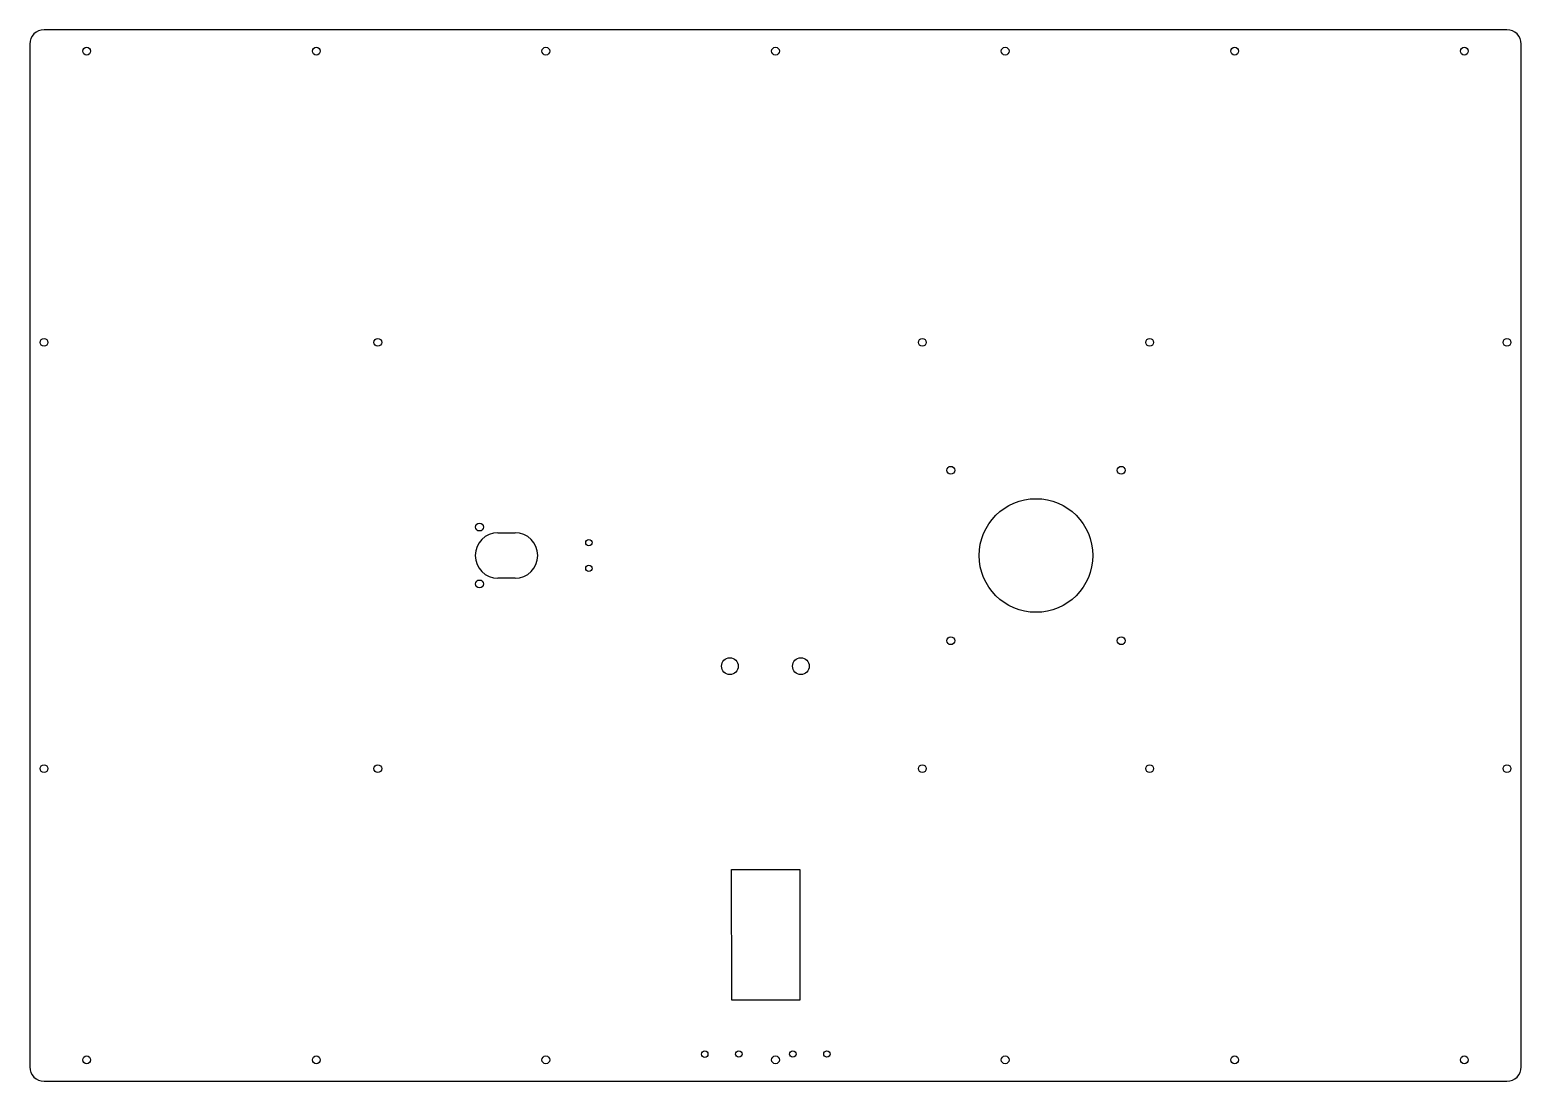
# Model space of a CAD drawing. Header units: millimetres. Extents: x -525 to 525, y -370 to 370.
import ezdxf

# ---------------------------------------------------------------- set-up
doc = ezdxf.new("R2010")
doc.units = ezdxf.units.MM

msp = doc.modelspace()

# ---------------------------------------------------------------- linework, layer by layer
for p, q in [((515, 370, -6.3), (-515, 370, -6.3)), ((-525, 360, -6.3), (-525, -360, -6.3)), ((525, -360, -6.3), (525, 360, -6.3)), ((-195.4, 16, -6.3), (-183.4, 16, -6.3)), ((-183.4, -16, -6.3), (-195.4, -16, -6.3)), ((-30.8, -312.9, -6.3), (-30.9, -220.9, -6.3)), ((-30.9, -220.9, -6.3), (17.1, -220.9, -6.3)), ((17.1, -220.9, -6.3), (17.2, -312.9, -6.3)), ((17.2, -312.9, -6.3), (-30.8, -312.9, -6.3)), ((-515, -370, -6.3), (515, -370, -6.3))]:
    msp.add_line(p, q)
for centre, radius in [((-485, 355, -6.3), 2.75), ((-323.3, 355, -6.3), 2.75), ((-161.7, 355, -6.3), 2.75), ((0, 355, -6.3), 2.75), ((161.7, 355, -6.3), 2.75), ((323.3, 355, -6.3), 2.75), ((485, 355, -6.3), 2.75), ((-515, 150, -6.3), 2.75), ((-280, 150, -6.3), 2.75), ((103.4, 150, -6.3), 2.75), ((263.4, 150, -6.3), 2.75), ((515, 150, -6.3), 2.75), ((123.4, 60, -6.3), 2.75), ((243.4, 60, -6.3), 2.75), ((183.4, 0, -6.3), 40), ((-208.4, 20, -6.3), 2.75), ((-131.4, 9, -6.3), 2.25), ((-131.4, -9, -6.3), 2.25), ((-208.4, -20, -6.3), 2.75), ((123.4, -60, -6.3), 2.75), ((243.4, -60, -6.3), 2.75), ((-32.1, -77.9, -6.3), 5.9), ((17.9, -77.9, -6.3), 5.9), ((-515, -150, -6.3), 2.75), ((-280, -150, -6.3), 2.75), ((103.4, -150, -6.3), 2.75), ((263.4, -150, -6.3), 2.75), ((515, -150, -6.3), 2.75), ((-485, -355, -6.3), 2.75), ((-323.3, -355, -6.3), 2.75), ((-161.7, -355, -6.3), 2.75), ((-49.8, -351, -6.3), 2.25), ((-25.8, -350.9, -6.3), 2.25), ((0, -355, -6.3), 2.75), ((12.2, -350.9, -6.3), 2.25), ((36.2, -350.9, -6.3), 2.25), ((161.7, -355, -6.3), 2.75), ((323.3, -355, -6.3), 2.75), ((485, -355, -6.3), 2.75)]:
    msp.add_circle(centre, radius)
for centre, radius, start, end in [((-515, 360, -6.3), 10, -270, -180), ((515, 360, -6.3), 10, 0, 90), ((-195.4, 0, -6.3), 16, 90, 270), ((-183.4, 0, -6.3), 16, 270, 450), ((-515, -360, -6.3), 10, 180, 270), ((515, -360, -6.3), 10, -90, 0)]:
    msp.add_arc(centre, radius, start, end)

doc.saveas('drawing.dxf')
